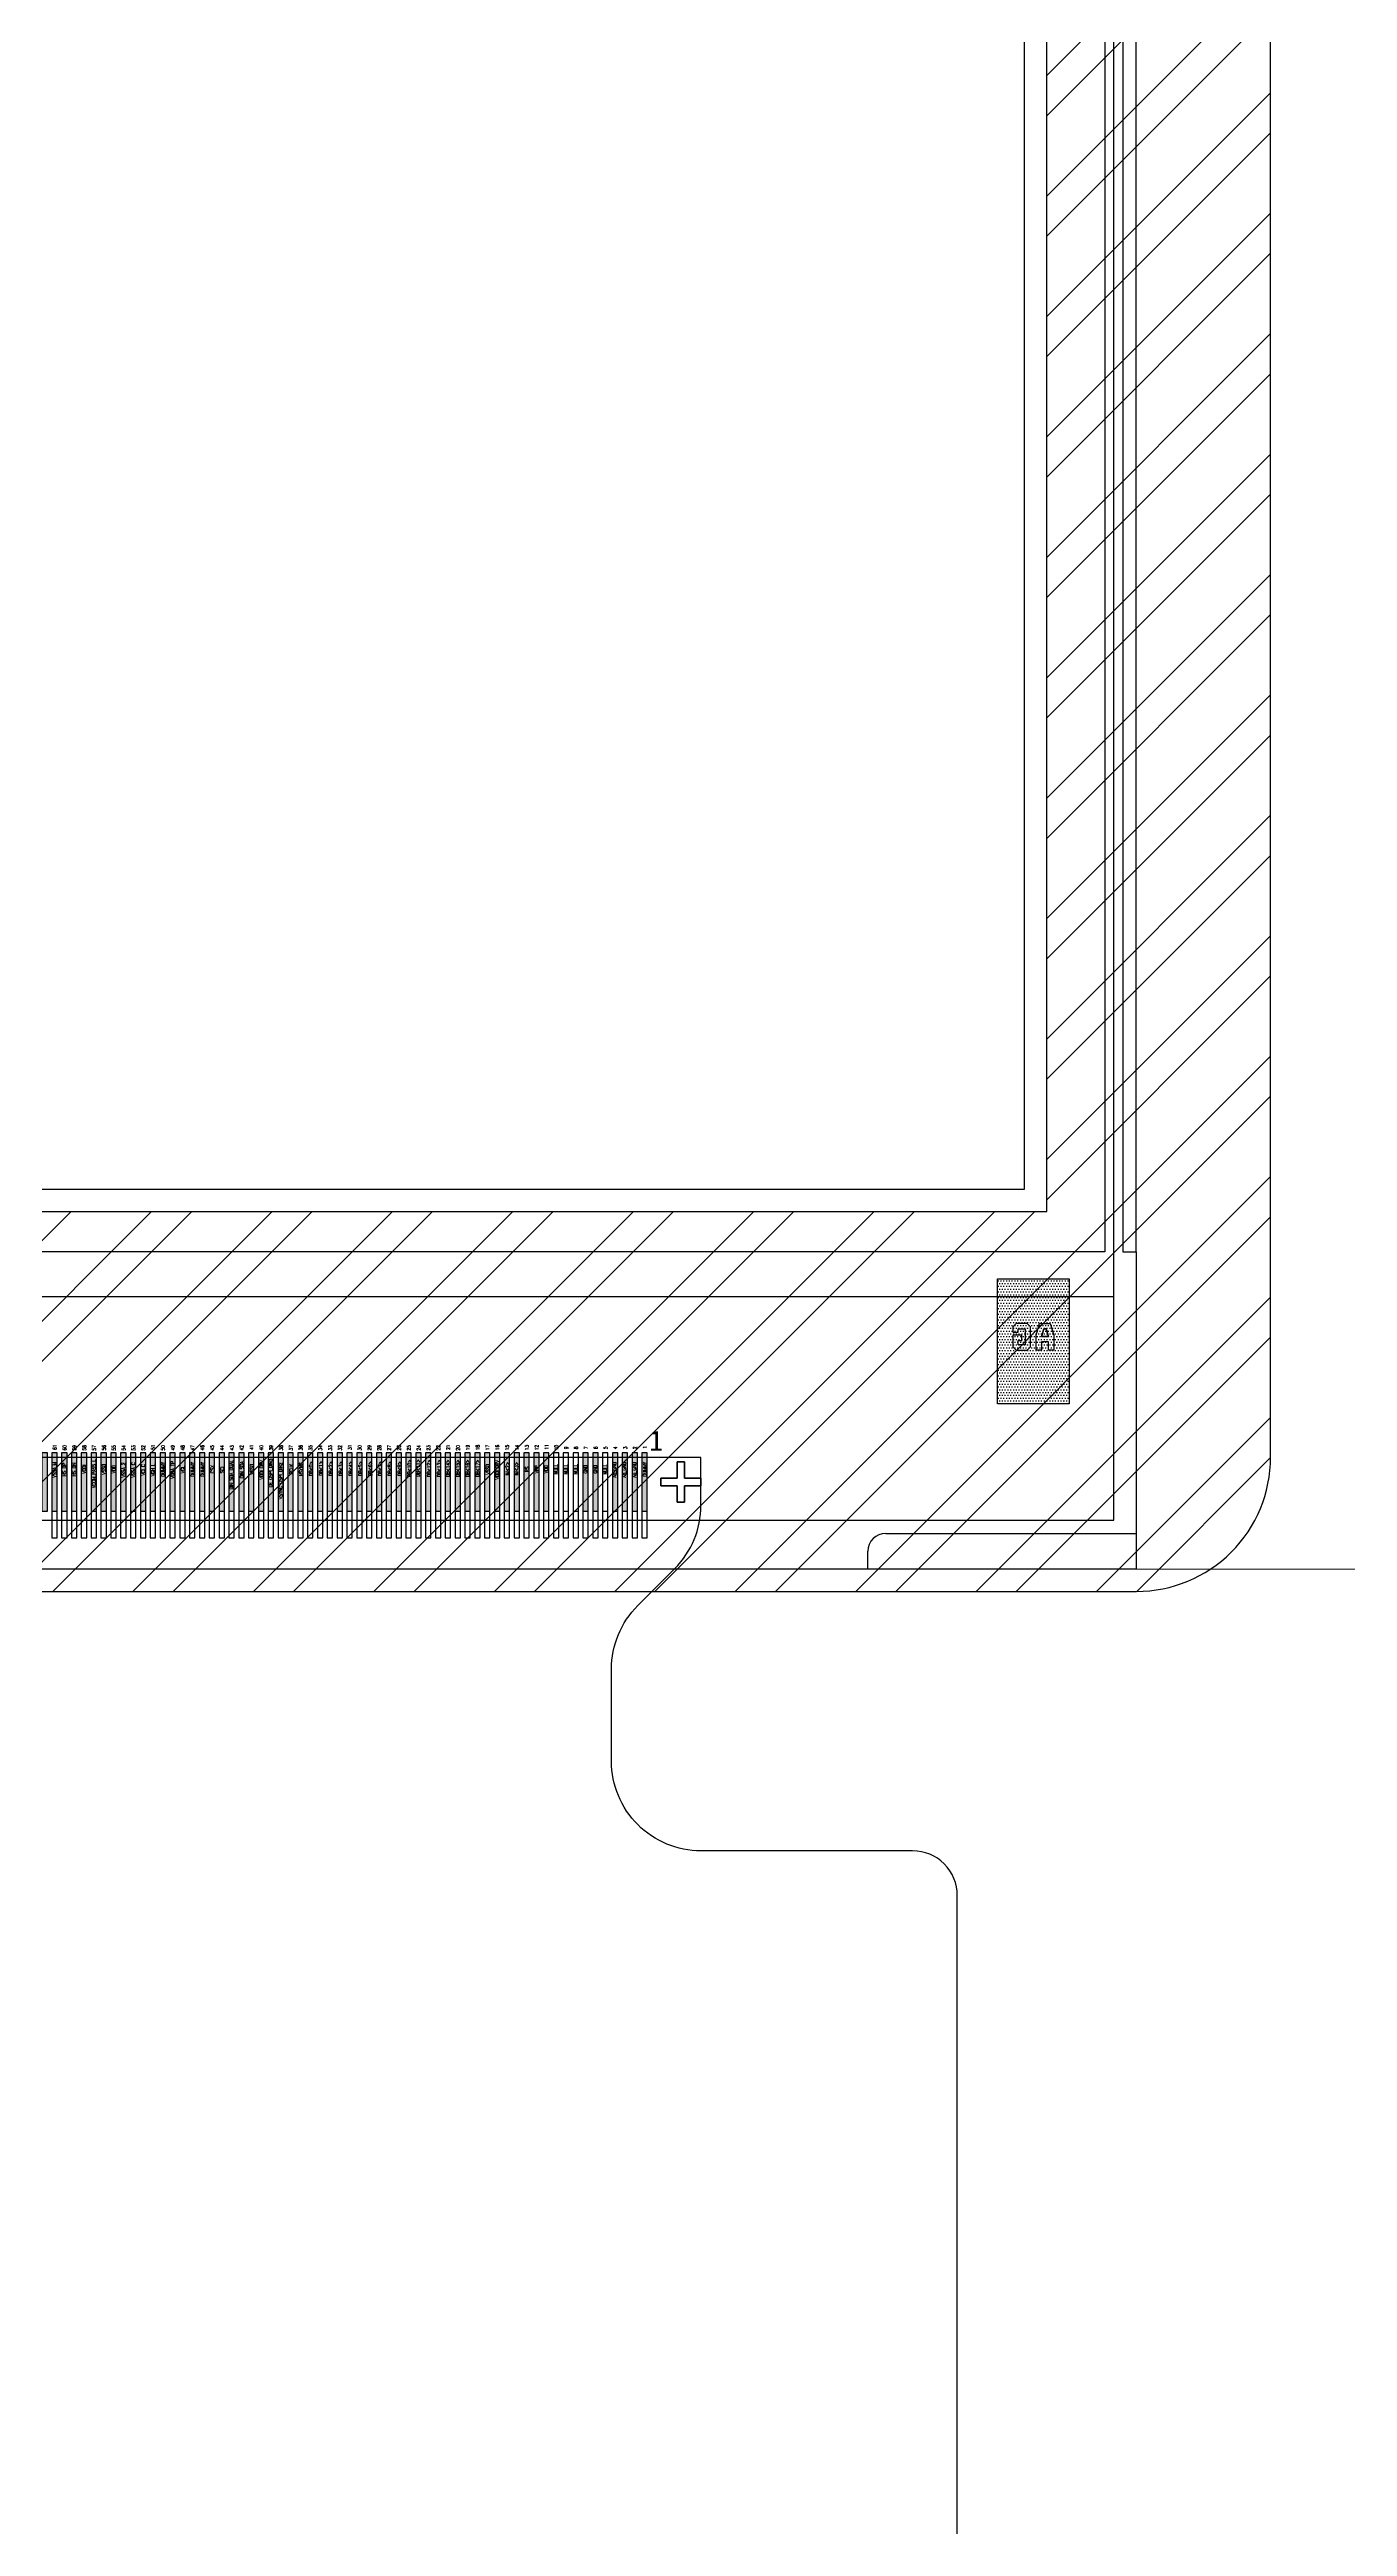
# Model space of a CAD drawing. Header units: millimetres. Extents: x -1946 to -1567, y 579 to 849.
# Drawn here: x -1831.77 to -1817.25, y 685.75 to 713.46 of the extents above; entities that cross this region are included whole.
import ezdxf

# ---------------------------------------------------------------- set-up
doc = ezdxf.new("R2010")
doc.units = ezdxf.units.MM
doc.header["$LTSCALE"] = 16.335
doc.header["$PDMODE"] = 3
doc.header["$PDSIZE"] = 0.3125
doc.layers.get('0').update_dxf_attribs({"linetype": 'CONTINUOUS'})
doc.layers.get('Defpoints').update_dxf_attribs({"linetype": 'CONTINUOUS'})
for name, color, linetype in [('2ITO.drawing', 5, 'CONTINUOUS'), ('CF_line.drawing', 3, 'CONTINUOUS'), ('COVER', 152, 'CONTINUOUS'), ('GATE.drawing', 3, 'CONTINUOUS'), ('L122.drawing', 7, 'CONTINUOUS'), ('TFT_line.drawing', 2, 'CONTINUOUS'), ('胶框', 7, 'CONTINUOUS'), ('铁框', 142, 'CONTINUOUS')]:
    doc.layers.add(name, color=color, linetype=linetype)
doc.styles.add('C-E02$0$RT', font='ROMANT.SHX', dxfattribs={"bigfont": 'AllInOneBig.shx'})
doc.styles.add('W0$254', font='simplex', dxfattribs={"width": 0.75, "bigfont": 'AllInOneBig.shx'})
doc.styles.add('宋体', font='SimSun.ttf')
doc.styles.add('宝明', font='simhei.ttf')
doc.dimstyles.new('STANDARD 03$0', dxfattribs={"dimscale": 0, "dimtxt": 1.5, "dimasz": 1.3, "dimexe": 0.8, "dimexo": 0.5, "dimgap": 0.5, "dimtad": 1, "dimzin": 0, "dimdsep": 46, "dimtxsty": 'C-E02$0$RT', "dimcen": 1, "dimclrd": 3, "dimclre": 3, "dimclrt": 3, "dimadec": 0, "dimazin": 0, "dimtfac": 1, "dimtmove": 0, "dimatfit": 3, "dimfxl": 1, "dimtolj": 1, "dimtzin": 0, "dimlwd": -1, "dimarcsym": 0})

# ---------------------------------------------------------------- blocks, each defined once
blk = doc.blocks.new('*D12')
at = {"layer": 'COVER', "color": 3, "linetype": 'Continuous', "lineweight": 9, "transparency": 16777216}
for p, q in [((-1843.848, 696.461), (-1808.087, 696.461)), ((-1808.487, 694.861), (-1808.487, 662.411)), ((-1837.581, 660.811), (-1808.087, 660.811))]:
    blk.add_line(p, q, dxfattribs=at)
at = {"layer": 'COVER', "color": 3, "linetype": 'Continuous', "transparency": 16777216}
for points in [[(-1808.754, 694.861), (-1808.22, 694.861), (-1808.487, 696.461)], [(-1808.754, 662.411), (-1808.22, 662.411), (-1808.487, 660.811)]]:
    blk.add_solid(points, dxfattribs=at)
at = {"layer": 'Defpoints', "color": 0, "linetype": 'Continuous', "transparency": 16777216}
for p in [(-1844.247, 696.461), (-1837.98, 660.811), (-1808.487, 660.811)]:
    blk.add_point(p, dxfattribs=at)
at = {"layer": 'COVER', "color": 3, "linetype": 'Continuous', "lineweight": 0, "transparency": 16777216, "insert": (-1809.937, 678.636), "char_height": 2, "attachment_point": 5, "rotation": 90, "style": '宝明'}
blk.add_mtext('\\A1;35.65%%P0.5', dxfattribs=at)
blk = doc.blocks.new('fpc_bump')
at = {"linetype": 'Continuous'}
h = blk.add_hatch(dxfattribs=at)
h.set_pattern_fill('DOTS', color=3, scale=0.1)
h.set_pattern_definition([(0, (0, 0), (0.003125, 0.00625), [0, -0.00625])])
h.paths.add_polyline_path([(0, 0), (0.06, 0), (0.06, 0.65), (0, 0.65)])
at = {"layer": 'TFT_line.drawing', "color": 3}
blk.add_lwpolyline([(0, 0), (0.06, 0), (0.06, 0.65), (0, 0.65), (0, 0)], close=True, dxfattribs=at)
blk = doc.blocks.new('ag_dot')
at = {"linetype": 'Continuous'}
h = blk.add_hatch(dxfattribs=at)
h.set_pattern_fill('DOTS', color=4, scale=0.5)
h.set_pattern_definition([(0, (0, 0), (0.015625, 0.03125), [0, -0.03125])])
h.paths.add_polyline_path([(0, 0.04621), (0.8, 0.04621), (0.8, 1.44621), (0, 1.44621)])
at = {"color": 4, "linetype": 'Continuous'}
for p, q in [((0.21, 0.94621), (0.17, 0.81371)), ((0.33, 0.94621), (0.21, 0.94621)), ((0.2315, 0.79871), (0.2575, 0.88621)), ((0.2575, 0.88621), (0.2825, 0.88621)), ((0.2825, 0.88621), (0.3085, 0.79871)), ((0.37, 0.81371), (0.33, 0.94621)), ((0.43, 0.90821), (0.468, 0.94621)), ((0.43, 0.68421), (0.43, 0.90821)), ((0.468, 0.94621), (0.592, 0.94621)), ((0.492, 0.88621), (0.49, 0.88421)), ((0.49, 0.88421), (0.49, 0.70821)), ((0.568, 0.88621), (0.492, 0.88621)), ((0.57, 0.88421), (0.568, 0.88621)), ((0.57, 0.84621), (0.57, 0.88421)), ((0.63, 0.84621), (0.57, 0.84621)), ((0.592, 0.94621), (0.63, 0.90821)), ((0.63, 0.90821), (0.63, 0.84621)), ((0.17, 0.81371), (0.17, 0.64621)), ((0.17, 0.64621), (0.23, 0.64621)), ((0.23, 0.64621), (0.23, 0.73871)), ((0.23, 0.73871), (0.31, 0.73871)), ((0.3085, 0.79871), (0.2315, 0.79871)), ((0.31, 0.73871), (0.31, 0.64621)), ((0.31, 0.64621), (0.37, 0.64621)), ((0.37, 0.64621), (0.37, 0.81371)), ((0.468, 0.64621), (0.43, 0.68421)), ((0.592, 0.64621), (0.468, 0.64621)), ((0.49, 0.70821), (0.492, 0.70621)), ((0.492, 0.70621), (0.568, 0.70621)), ((0.53, 0.75621), (0.53, 0.81621)), ((0.53, 0.81621), (0.63, 0.81621)), ((0.57, 0.75621), (0.53, 0.75621)), ((0.568, 0.70621), (0.57, 0.70821)), ((0.57, 0.70821), (0.57, 0.75621)), ((0.63, 0.68421), (0.592, 0.64621)), ((0.63, 0.81621), (0.63, 0.68421))]:
    blk.add_line(p, q, dxfattribs=at)
at = {"layer": '2ITO.drawing', "color": 4}
blk.add_lwpolyline([(0, 0.04621), (0.8, 0.04621), (0.8, 1.44621), (0, 1.44621), (0, 0.04621)], close=True, dxfattribs=at)
at = {"layer": 'GATE.drawing', "color": 4}
blk.add_lwpolyline([(0.2825, 0.88621), (0.2575, 0.88621), (0.2315, 0.79871), (0.3085, 0.79871), (0.2825, 0.88621)], close=True, dxfattribs=at)

msp = doc.modelspace()

# ---------------------------------------------------------------- hatches: boundary and pattern name
at = {"true_color": 0x000000}
h = msp.add_hatch(dxfattribs=at)
h.set_pattern_fill('ANSI32', color=18, scale=0.1)
h.paths.add_polyline_path([(-1818.11, 776.622, 0.414214), (-1819.61, 778.122), (-1844.25, 778.122, 0.414214), (-1845.75, 776.622), (-1845.75, 697.712, 0.414214), (-1844.25, 696.212), (-1819.61, 696.212, 0.414214), (-1818.11, 697.712)])
h.paths.add_polyline_path([(-1820.613, 700.461), (-1843.247, 700.461), (-1843.247, 773.873), (-1820.613, 773.873)], flags=16)

# ---------------------------------------------------------------- linework, layer by layer
at = {"color": 1}
for p, q in [((-1819.863, 697.011), (-1819.863, 774.623)), ((-1843.997, 699.511), (-1819.863, 699.511)), ((-1843.997, 697.011), (-1819.863, 697.011))]:
    msp.add_line(p, q, dxfattribs=at)
at = {"color": 251, "true_color": 0x636466}
msp.add_lwpolyline([(-1844.25, 696.212), (-1819.61, 696.212, 0.414214), (-1818.11, 697.712), (-1818.11, 776.622, 0.414214), (-1819.61, 778.122), (-1844.25, 778.122, 0.414214), (-1845.75, 776.622), (-1845.75, 697.712, 0.414214)], format="xyb", close=True, dxfattribs=at)
at = {"color": 1}
for points in [[(-1819.963, 700.011), (-1843.897, 700.011), (-1843.897, 774.523), (-1819.963, 774.523)], [(-1820.863, 700.711), (-1820.863, 773.623), (-1842.997, 773.623), (-1842.997, 700.711)], [(-1831.74, 696.811), (-1831.68, 696.811), (-1831.68, 697.711), (-1831.74, 697.711)], [(-1831.63, 696.811), (-1831.57, 696.811), (-1831.57, 697.711), (-1831.63, 697.711)], [(-1831.52, 696.811), (-1831.46, 696.811), (-1831.46, 697.711), (-1831.52, 697.711)], [(-1831.41, 696.811), (-1831.35, 696.811), (-1831.35, 697.711), (-1831.41, 697.711)], [(-1831.3, 696.811), (-1831.24, 696.811), (-1831.24, 697.711), (-1831.3, 697.711)], [(-1831.19, 696.811), (-1831.13, 696.811), (-1831.13, 697.711), (-1831.19, 697.711)], [(-1831.08, 696.811), (-1831.02, 696.811), (-1831.02, 697.711), (-1831.08, 697.711)], [(-1830.97, 696.811), (-1830.91, 696.811), (-1830.91, 697.711), (-1830.97, 697.711)], [(-1830.86, 696.811), (-1830.8, 696.811), (-1830.8, 697.711), (-1830.86, 697.711)], [(-1830.75, 696.811), (-1830.69, 696.811), (-1830.69, 697.711), (-1830.75, 697.711)], [(-1830.64, 696.811), (-1830.58, 696.811), (-1830.58, 697.711), (-1830.64, 697.711)], [(-1830.53, 696.811), (-1830.47, 696.811), (-1830.47, 697.711), (-1830.53, 697.711)], [(-1830.42, 696.811), (-1830.36, 696.811), (-1830.36, 697.711), (-1830.42, 697.711)], [(-1830.31, 696.811), (-1830.25, 696.811), (-1830.25, 697.711), (-1830.31, 697.711)], [(-1830.2, 696.811), (-1830.14, 696.811), (-1830.14, 697.711), (-1830.2, 697.711)], [(-1830.09, 696.811), (-1830.03, 696.811), (-1830.03, 697.711), (-1830.09, 697.711)], [(-1829.98, 696.811), (-1829.92, 696.811), (-1829.92, 697.711), (-1829.98, 697.711)], [(-1829.87, 696.811), (-1829.81, 696.811), (-1829.81, 697.711), (-1829.87, 697.711)], [(-1829.76, 696.811), (-1829.7, 696.811), (-1829.7, 697.711), (-1829.76, 697.711)], [(-1829.65, 696.811), (-1829.59, 696.811), (-1829.59, 697.711), (-1829.65, 697.711)], [(-1829.54, 696.811), (-1829.48, 696.811), (-1829.48, 697.711), (-1829.54, 697.711)], [(-1829.43, 696.811), (-1829.37, 696.811), (-1829.37, 697.711), (-1829.43, 697.711)], [(-1829.32, 696.811), (-1829.26, 696.811), (-1829.26, 697.711), (-1829.32, 697.711)], [(-1829.21, 696.811), (-1829.15, 696.811), (-1829.15, 697.711), (-1829.21, 697.711)], [(-1829.1, 696.811), (-1829.04, 696.811), (-1829.04, 697.711), (-1829.1, 697.711)], [(-1828.99, 696.811), (-1828.93, 696.811), (-1828.93, 697.711), (-1828.99, 697.711)], [(-1828.88, 696.811), (-1828.82, 696.811), (-1828.82, 697.711), (-1828.88, 697.711)], [(-1828.77, 696.811), (-1828.71, 696.811), (-1828.71, 697.711), (-1828.77, 697.711)], [(-1828.66, 696.811), (-1828.6, 696.811), (-1828.6, 697.711), (-1828.66, 697.711)], [(-1828.55, 696.811), (-1828.49, 696.811), (-1828.49, 697.711), (-1828.55, 697.711)], [(-1828.44, 696.811), (-1828.38, 696.811), (-1828.38, 697.711), (-1828.44, 697.711)], [(-1828.33, 696.811), (-1828.27, 696.811), (-1828.27, 697.711), (-1828.33, 697.711)], [(-1828.22, 696.811), (-1828.16, 696.811), (-1828.16, 697.711), (-1828.22, 697.711)], [(-1828.11, 696.811), (-1828.05, 696.811), (-1828.05, 697.711), (-1828.11, 697.711)], [(-1828, 696.811), (-1827.94, 696.811), (-1827.94, 697.711), (-1828, 697.711)], [(-1827.89, 696.811), (-1827.83, 696.811), (-1827.83, 697.711), (-1827.89, 697.711)], [(-1827.78, 696.811), (-1827.72, 696.811), (-1827.72, 697.711), (-1827.78, 697.711)], [(-1827.67, 696.811), (-1827.61, 696.811), (-1827.61, 697.711), (-1827.67, 697.711)], [(-1827.56, 696.811), (-1827.5, 696.811), (-1827.5, 697.711), (-1827.56, 697.711)], [(-1827.45, 696.811), (-1827.39, 696.811), (-1827.39, 697.711), (-1827.45, 697.711)], [(-1827.34, 696.811), (-1827.28, 696.811), (-1827.28, 697.711), (-1827.34, 697.711)], [(-1827.23, 696.811), (-1827.17, 696.811), (-1827.17, 697.711), (-1827.23, 697.711)], [(-1827.12, 696.811), (-1827.06, 696.811), (-1827.06, 697.711), (-1827.12, 697.711)], [(-1827.01, 696.811), (-1826.95, 696.811), (-1826.95, 697.711), (-1827.01, 697.711)], [(-1826.9, 696.811), (-1826.84, 696.811), (-1826.84, 697.711), (-1826.9, 697.711)], [(-1826.79, 696.811), (-1826.73, 696.811), (-1826.73, 697.711), (-1826.79, 697.711)], [(-1826.68, 696.811), (-1826.62, 696.811), (-1826.62, 697.711), (-1826.68, 697.711)], [(-1826.57, 696.811), (-1826.51, 696.811), (-1826.51, 697.711), (-1826.57, 697.711)], [(-1826.46, 696.811), (-1826.4, 696.811), (-1826.4, 697.711), (-1826.46, 697.711)], [(-1826.35, 696.811), (-1826.29, 696.811), (-1826.29, 697.711), (-1826.35, 697.711)], [(-1826.24, 696.811), (-1826.18, 696.811), (-1826.18, 697.711), (-1826.24, 697.711)], [(-1826.13, 696.811), (-1826.07, 696.811), (-1826.07, 697.711), (-1826.13, 697.711)], [(-1826.02, 696.811), (-1825.96, 696.811), (-1825.96, 697.711), (-1826.02, 697.711)], [(-1825.91, 696.811), (-1825.85, 696.811), (-1825.85, 697.711), (-1825.91, 697.711)], [(-1825.8, 696.811), (-1825.74, 696.811), (-1825.74, 697.711), (-1825.8, 697.711)], [(-1825.69, 696.811), (-1825.63, 696.811), (-1825.63, 697.711), (-1825.69, 697.711)], [(-1825.58, 696.811), (-1825.52, 696.811), (-1825.52, 697.711), (-1825.58, 697.711)], [(-1825.47, 696.811), (-1825.41, 696.811), (-1825.41, 697.711), (-1825.47, 697.711)], [(-1825.36, 696.811), (-1825.3, 696.811), (-1825.3, 697.711), (-1825.36, 697.711)], [(-1825.25, 696.811), (-1825.19, 696.811), (-1825.19, 697.711), (-1825.25, 697.711)], [(-1825.14, 696.811), (-1825.08, 696.811), (-1825.08, 697.711), (-1825.14, 697.711)], [(-1824.663, 697.211), (-1824.663, 697.393), (-1824.48, 697.393), (-1824.48, 697.478), (-1824.663, 697.478), (-1824.663, 697.661), (-1824.748, 697.661), (-1824.748, 697.478), (-1824.93, 697.478), (-1824.93, 697.393), (-1824.748, 697.393), (-1824.748, 697.211)]]:
    msp.add_lwpolyline(points, close=True, dxfattribs=at)
at = {"color": 251, "true_color": 0x636466}
msp.add_lwpolyline([(-1843.247, 700.461), (-1820.613, 700.461), (-1820.613, 773.873), (-1843.247, 773.873)], close=True, dxfattribs=at)
at = {"color": 30, "linetype": 'Continuous'}
msp.add_lwpolyline([(-1821.613, 678.311), (-1821.613, 692.811, 0.414214), (-1822.113, 693.311), (-1824.48, 693.311, -0.414214), (-1825.48, 694.311), (-1825.48, 695.346, -0.198912), (-1825.187, 696.053), (-1824.773, 696.468, 0.198912), (-1824.48, 697.175), (-1824.48, 697.711), (-1839.38, 697.711), (-1839.38, 697.175, 0.198912), (-1839.087, 696.468), (-1838.673, 696.053, -0.198912), (-1838.38, 695.346), (-1838.38, 694.311, -0.414214), (-1839.38, 693.311), (-1841.747, 693.311, 0.414214), (-1842.247, 692.811), (-1842.247, 678.311, 0.414214)], format="xyb", dxfattribs=at)
at = {"color": 6, "linetype": 'Continuous'}
for points in [[(-1831.74, 697.111), (-1831.68, 697.111), (-1831.68, 697.761), (-1831.74, 697.761)], [(-1831.63, 697.111), (-1831.57, 697.111), (-1831.57, 697.761), (-1831.63, 697.761)], [(-1831.52, 697.111), (-1831.46, 697.111), (-1831.46, 697.761), (-1831.52, 697.761)], [(-1831.41, 697.111), (-1831.35, 697.111), (-1831.35, 697.761), (-1831.41, 697.761)], [(-1831.3, 697.111), (-1831.24, 697.111), (-1831.24, 697.761), (-1831.3, 697.761)], [(-1831.19, 697.111), (-1831.13, 697.111), (-1831.13, 697.761), (-1831.19, 697.761)], [(-1831.08, 697.111), (-1831.02, 697.111), (-1831.02, 697.761), (-1831.08, 697.761)], [(-1830.97, 697.111), (-1830.91, 697.111), (-1830.91, 697.761), (-1830.97, 697.761)], [(-1830.86, 697.111), (-1830.8, 697.111), (-1830.8, 697.761), (-1830.86, 697.761)], [(-1830.75, 697.111), (-1830.69, 697.111), (-1830.69, 697.761), (-1830.75, 697.761)], [(-1830.64, 697.111), (-1830.58, 697.111), (-1830.58, 697.761), (-1830.64, 697.761)], [(-1830.53, 697.111), (-1830.47, 697.111), (-1830.47, 697.761), (-1830.53, 697.761)], [(-1830.42, 697.111), (-1830.36, 697.111), (-1830.36, 697.761), (-1830.42, 697.761)], [(-1830.31, 697.111), (-1830.25, 697.111), (-1830.25, 697.761), (-1830.31, 697.761)], [(-1830.2, 697.111), (-1830.14, 697.111), (-1830.14, 697.761), (-1830.2, 697.761)], [(-1830.09, 697.111), (-1830.03, 697.111), (-1830.03, 697.761), (-1830.09, 697.761)], [(-1829.98, 697.111), (-1829.92, 697.111), (-1829.92, 697.761), (-1829.98, 697.761)], [(-1829.87, 697.111), (-1829.81, 697.111), (-1829.81, 697.761), (-1829.87, 697.761)], [(-1829.76, 697.111), (-1829.7, 697.111), (-1829.7, 697.761), (-1829.76, 697.761)], [(-1829.65, 697.111), (-1829.59, 697.111), (-1829.59, 697.761), (-1829.65, 697.761)], [(-1829.54, 697.111), (-1829.48, 697.111), (-1829.48, 697.761), (-1829.54, 697.761)], [(-1829.43, 697.111), (-1829.37, 697.111), (-1829.37, 697.761), (-1829.43, 697.761)], [(-1829.32, 697.111), (-1829.26, 697.111), (-1829.26, 697.761), (-1829.32, 697.761)], [(-1829.21, 697.111), (-1829.15, 697.111), (-1829.15, 697.761), (-1829.21, 697.761)], [(-1829.1, 697.111), (-1829.04, 697.111), (-1829.04, 697.761), (-1829.1, 697.761)], [(-1828.99, 697.111), (-1828.93, 697.111), (-1828.93, 697.761), (-1828.99, 697.761)], [(-1828.88, 697.111), (-1828.82, 697.111), (-1828.82, 697.761), (-1828.88, 697.761)], [(-1828.77, 697.111), (-1828.71, 697.111), (-1828.71, 697.761), (-1828.77, 697.761)], [(-1828.66, 697.111), (-1828.6, 697.111), (-1828.6, 697.761), (-1828.66, 697.761)], [(-1828.55, 697.111), (-1828.49, 697.111), (-1828.49, 697.761), (-1828.55, 697.761)], [(-1828.44, 697.111), (-1828.38, 697.111), (-1828.38, 697.761), (-1828.44, 697.761)], [(-1828.33, 697.111), (-1828.27, 697.111), (-1828.27, 697.761), (-1828.33, 697.761)], [(-1828.22, 697.111), (-1828.16, 697.111), (-1828.16, 697.761), (-1828.22, 697.761)], [(-1828.11, 697.111), (-1828.05, 697.111), (-1828.05, 697.761), (-1828.11, 697.761)], [(-1828, 697.111), (-1827.94, 697.111), (-1827.94, 697.761), (-1828, 697.761)], [(-1827.89, 697.111), (-1827.83, 697.111), (-1827.83, 697.761), (-1827.89, 697.761)], [(-1827.78, 697.111), (-1827.72, 697.111), (-1827.72, 697.761), (-1827.78, 697.761)], [(-1827.67, 697.111), (-1827.61, 697.111), (-1827.61, 697.761), (-1827.67, 697.761)], [(-1827.56, 697.111), (-1827.5, 697.111), (-1827.5, 697.761), (-1827.56, 697.761)], [(-1827.45, 697.111), (-1827.39, 697.111), (-1827.39, 697.761), (-1827.45, 697.761)], [(-1827.34, 697.111), (-1827.28, 697.111), (-1827.28, 697.761), (-1827.34, 697.761)], [(-1827.23, 697.111), (-1827.17, 697.111), (-1827.17, 697.761), (-1827.23, 697.761)], [(-1827.12, 697.111), (-1827.06, 697.111), (-1827.06, 697.761), (-1827.12, 697.761)], [(-1827.01, 697.111), (-1826.95, 697.111), (-1826.95, 697.761), (-1827.01, 697.761)], [(-1826.9, 697.111), (-1826.84, 697.111), (-1826.84, 697.761), (-1826.9, 697.761)], [(-1826.79, 697.111), (-1826.73, 697.111), (-1826.73, 697.761), (-1826.79, 697.761)], [(-1826.68, 697.111), (-1826.62, 697.111), (-1826.62, 697.761), (-1826.68, 697.761)], [(-1826.57, 697.111), (-1826.51, 697.111), (-1826.51, 697.761), (-1826.57, 697.761)], [(-1826.46, 697.111), (-1826.4, 697.111), (-1826.4, 697.761), (-1826.46, 697.761)], [(-1826.35, 697.111), (-1826.29, 697.111), (-1826.29, 697.761), (-1826.35, 697.761)], [(-1826.24, 697.111), (-1826.18, 697.111), (-1826.18, 697.761), (-1826.24, 697.761)], [(-1826.13, 697.111), (-1826.07, 697.111), (-1826.07, 697.761), (-1826.13, 697.761)], [(-1826.02, 697.111), (-1825.96, 697.111), (-1825.96, 697.761), (-1826.02, 697.761)], [(-1825.91, 697.111), (-1825.85, 697.111), (-1825.85, 697.761), (-1825.91, 697.761)], [(-1825.8, 697.111), (-1825.74, 697.111), (-1825.74, 697.761), (-1825.8, 697.761)], [(-1825.69, 697.111), (-1825.63, 697.111), (-1825.63, 697.761), (-1825.69, 697.761)], [(-1825.58, 697.111), (-1825.52, 697.111), (-1825.52, 697.761), (-1825.58, 697.761)], [(-1825.47, 697.111), (-1825.41, 697.111), (-1825.41, 697.761), (-1825.47, 697.761)], [(-1825.36, 697.111), (-1825.3, 697.111), (-1825.3, 697.761), (-1825.36, 697.761)], [(-1825.25, 697.111), (-1825.19, 697.111), (-1825.19, 697.761), (-1825.25, 697.761)], [(-1825.14, 697.111), (-1825.08, 697.111), (-1825.08, 697.761), (-1825.14, 697.761)], [(-1824.748, 697.661), (-1824.663, 697.661), (-1824.663, 697.478), (-1824.48, 697.478), (-1824.48, 697.393), (-1824.663, 697.393), (-1824.663, 697.211), (-1824.748, 697.211), (-1824.748, 697.393), (-1824.93, 697.393), (-1824.93, 697.478), (-1824.748, 697.478)]]:
    msp.add_lwpolyline(points, close=True, dxfattribs=at)
at = {"layer": 'CF_line.drawing', "color": 5}
msp.add_line((-1819.863, 699.511), (-1819.863, 774.623), dxfattribs=at)
at = {"layer": 'TFT_line.drawing', "color": 3}
for p, q in [((-1826.07, 697.761), (-1826.13, 697.761)), ((-1826.13, 697.761), (-1826.13, 697.111)), ((-1826.07, 697.111), (-1826.07, 697.761)), ((-1825.96, 697.761), (-1826.02, 697.761)), ((-1826.02, 697.761), (-1826.02, 697.111)), ((-1825.96, 697.111), (-1825.96, 697.761)), ((-1825.85, 697.761), (-1825.91, 697.761)), ((-1825.91, 697.761), (-1825.91, 697.111)), ((-1825.85, 697.111), (-1825.85, 697.761)), ((-1825.52, 697.761), (-1825.58, 697.761)), ((-1825.58, 697.761), (-1825.58, 697.111)), ((-1825.52, 697.111), (-1825.52, 697.761)), ((-1825.08, 697.111), (-1825.08, 697.761)), ((-1824.748, 697.478), (-1824.748, 697.661)), ((-1824.748, 697.661), (-1824.663, 697.661)), ((-1824.663, 697.661), (-1824.663, 697.478)), ((-1824.93, 697.478), (-1824.748, 697.478)), ((-1824.93, 697.393), (-1824.93, 697.478)), ((-1824.93, 697.478), (-1824.93, 697.478)), ((-1824.748, 697.393), (-1824.93, 697.393)), ((-1824.748, 697.211), (-1824.748, 697.393)), ((-1824.663, 697.478), (-1824.48, 697.478)), ((-1824.48, 697.393), (-1824.663, 697.393)), ((-1824.663, 697.393), (-1824.663, 697.211)), ((-1824.48, 697.478), (-1824.48, 697.393)), ((-1826.13, 697.111), (-1826.07, 697.111)), ((-1826.13, 697.111), (-1826.13, 697.111)), ((-1826.02, 697.111), (-1825.96, 697.111)), ((-1826.02, 697.111), (-1826.02, 697.111)), ((-1825.91, 697.111), (-1825.85, 697.111)), ((-1825.91, 697.111), (-1825.91, 697.111)), ((-1825.58, 697.111), (-1825.52, 697.111)), ((-1825.58, 697.111), (-1825.58, 697.111)), ((-1824.663, 697.211), (-1824.748, 697.211))]:
    msp.add_line(p, q, dxfattribs=at)
at = {"layer": '胶框'}
for p, q in [((-1822.413, 696.861), (-1819.613, 696.861)), ((-1822.613, 696.461), (-1822.613, 696.661))]:
    msp.add_line(p, q, dxfattribs=at)
msp.add_lwpolyline([(-1819.613, 700.011), (-1819.613, 696.461), (-1844.247, 696.461), (-1844.247, 700.011)], dxfattribs=at)
msp.add_arc((-1822.413, 696.661), 0.2, 90, 180, dxfattribs=at)
at = {"layer": '铁框'}
msp.add_lwpolyline([(-1819.613, 774.873), (-1819.763, 774.873), (-1819.763, 700.011), (-1819.613, 700.011)], close=True, dxfattribs=at)

# ---------------------------------------------------------------- block references
at = {"extrusion": (0, 0, -1), "zscale": -1}
msp.add_blockref('ag_dot', (1820.363, 698.264), dxfattribs=at)
at = {"row_count": 1, "column_spacing": 0.11}
for p, column_count, row_spacing in [((-1837.68, 697.111), 105, 0.601), ((-1825.8, 697.111), 2, 1.0505), ((-1825.47, 697.111), 4, 0.601)]:
    msp.add_blockref('fpc_bump', p, dxfattribs=dict(at, column_count=column_count, row_spacing=row_spacing))

# ---------------------------------------------------------------- texts
at = {"color": 4, "style": '宋体'}
msp.add_text('1', height=0.225, dxfattribs=at).set_placement((-1825.057, 697.785))
at = {"layer": 'L122.drawing', "linetype": 'Continuous', "style": 'W0$254', "width": 0.75}
for s, p in [('VSSA_M', (-1831.691, 697.485)), ('61', (-1831.687, 697.795)), ('HS_DP', (-1831.581, 697.5)), ('60', (-1831.577, 697.788)), ('HS_DN', (-1831.471, 697.5)), ('59', (-1831.467, 697.789)), ('VDDI', (-1831.358, 697.528)), ('58', (-1831.357, 697.788)), ('VCOM_PASS_L', (-1831.25, 697.368)), ('57', (-1831.247, 697.788)), ('VSSD', (-1831.138, 697.519)), ('56', (-1831.137, 697.789)), ('55', (-1831.027, 697.788)), ('VDD', (-1831.027, 697.533)), ('VSSA_2', (-1830.919, 697.486)), ('54', (-1830.917, 697.788)), ('VSSA_C', (-1830.809, 697.486)), ('53', (-1830.807, 697.788)), ('VCI_C', (-1830.698, 697.509)), ('52', (-1830.697, 697.788)), ('VGH_L', (-1830.588, 697.501)), ('51', (-1830.587, 697.795)), ('50', (-1830.477, 697.788)), ('DUMMY', (-1830.476, 697.496)), ('VDDA_TP', (-1830.368, 697.472)), ('49', (-1830.367, 697.789)), ('48', (-1830.257, 697.788)), ('VGL', (-1830.255, 697.534)), ('47', (-1830.147, 697.788)), ('DUMMY', (-1830.145, 697.496)), ('46', (-1830.037, 697.789)), ('DUMMY', (-1830.035, 697.496)), ('45', (-1829.927, 697.788)), ('CSX', (-1829.924, 697.533)), ('44', (-1829.817, 697.788)), ('SCL', (-1829.814, 697.534)), ('DIN_SDA_DUAL', (-1829.712, 697.353)), ('43', (-1829.707, 697.788)), ('42', (-1829.597, 697.788)), ('DIN_SDA', (-1829.595, 697.478)), ('41', (-1829.487, 697.795)), ('VSSD', (-1829.483, 697.519)), ('40', (-1829.377, 697.788)), ('VDDI_DRV', (-1829.375, 697.464)), ('DE_QSPI_DIN3', (-1829.274, 697.376)), ('39', (-1829.267, 697.789)), ('38', (-1829.157, 697.788)), ('37', (-1829.047, 697.788)), ('PCLK', (-1829.042, 697.52)), ('36', (-1828.937, 697.789)), ('HSYNC', (-1828.932, 697.501)), ('35', (-1828.827, 697.788)), ('DB<0>', (-1828.821, 697.502)), ('34', (-1828.717, 697.788)), ('DB<1>', (-1828.711, 697.505)), ('33', (-1828.607, 697.788)), ('DB<2>', (-1828.601, 697.502)), ('32', (-1828.497, 697.788)), ('DB<3>', (-1828.49, 697.502)), ('31', (-1828.387, 697.795)), ('DB<4>', (-1828.38, 697.502)), ('30', (-1828.277, 697.788)), ('DB<5>', (-1828.27, 697.502)), ('29', (-1828.167, 697.789)), ('DB<6>', (-1828.159, 697.502)), ('28', (-1828.057, 697.788)), ('DB<7>', (-1828.049, 697.502)), ('27', (-1827.947, 697.788)), ('DB<8>', (-1827.942, 697.502)), ('26', (-1827.837, 697.789)), ('DB<9>', (-1827.832, 697.502)), ('25', (-1827.727, 697.788)), ('DB<10>', (-1827.721, 697.491)), ('DB<11>', (-1827.625, 697.494)), ('24', (-1827.617, 697.788)), ('23', (-1827.507, 697.788)), ('DB<12>', (-1827.501, 697.491)), ('22', (-1827.397, 697.788)), ('DB<13>', (-1827.39, 697.491)), ('DB<14>', (-1827.292, 697.491)), ('21', (-1827.287, 697.795)), ('DB<15>', (-1827.181, 697.491)), ('20', (-1827.177, 697.788)), ('DB<16>', (-1827.071, 697.491)), ('19', (-1827.067, 697.792)), ('DB<17>', (-1826.959, 697.491)), ('18', (-1826.957, 697.791)), ('17', (-1826.847, 697.791)), ('VSSD', (-1826.846, 697.519)), ('VDDI_DRV', (-1826.739, 697.464)), ('16', (-1826.737, 697.792)), ('15', (-1826.627, 697.791)), ('IM<2>', (-1826.625, 697.509)), ('IM<3>', (-1826.525, 697.509)), ('14', (-1826.517, 697.791)), ('13', (-1826.407, 697.791)), ('RS', (-1826.406, 697.547)), ('12', (-1826.297, 697.791)), ('VPP', (-1826.296, 697.533)), ('VDD', (-1826.191, 697.533)), ('11', (-1826.187, 697.798)), ('NULL', (-1826.08, 697.52)), ('10', (-1826.077, 697.791)), ('NULL', (-1825.97, 697.52)), ('9', (-1825.967, 697.803)), ('NULL', (-1825.86, 697.52)), ('8', (-1825.857, 697.803)), ('GND', (-1825.751, 697.531)), ('7', (-1825.747, 697.803)), ('GND', (-1825.641, 697.531)), ('6', (-1825.637, 697.803)), ('NULL', (-1825.53, 697.52)), ('5', (-1825.527, 697.803)), ('Ag_GND', (-1825.428, 697.485)), ('4', (-1825.417, 697.802)), ('Ag_GND', (-1825.319, 697.485)), ('3', (-1825.307, 697.803)), ('Ag_GND', (-1825.206, 697.485)), ('2', (-1825.197, 697.803)), ('DUMMY', (-1825.088, 697.496)), ('1', (-1825.087, 697.809)), ('VSYNC_QSPI_DIN2', (-1829.162, 697.244))]:
    msp.add_text(s, height=0.04, rotation=90, dxfattribs=at).set_placement(p)

# ---------------------------------------------------------------- dimensions: what is measured, and where the dimension line sits
at = {"layer": 'COVER', "linetype": 'Continuous', "lineweight": 0}
dim = msp.add_linear_dim(base=(-1808.487, 660.811), p1=(-1844.247, 696.461), p2=(-1837.98, 660.811), angle=90, text='<>%%P0.5', dimstyle='STANDARD 03$0', override={"dimscale": 1, "dimtxt": 2, "dimasz": 1.6, "dimexe": 0.3998, "dimexo": 0.3998, "dimgap": 0.3998, "dimtxsty": '宝明', "dimcen": 2, "dimfxl": 0.8, "dimlwd": 9, "dimlwe": 9}, dxfattribs=at)
dim.commit()
dim.dimension.update_dxf_attribs({"geometry": '*D12', "text_midpoint": (-1808.487, 678.636), "dimtype": 160})

doc.saveas('drawing.dxf')
